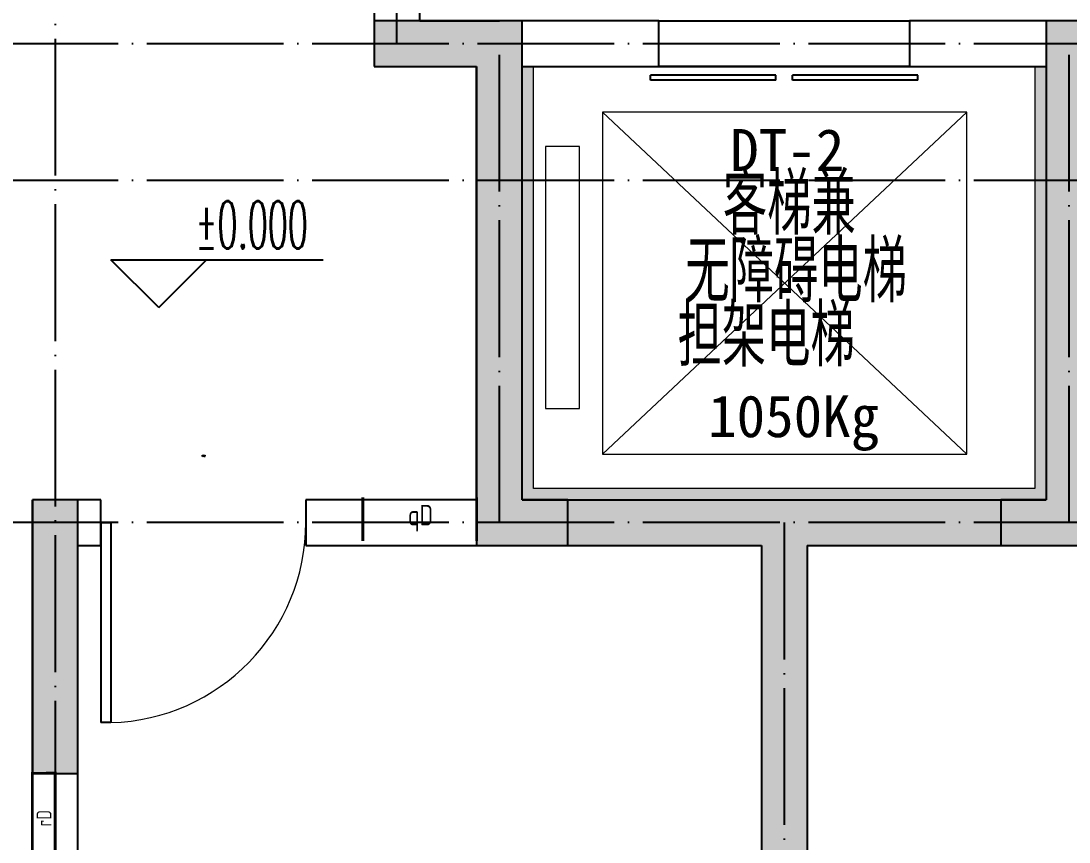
# Model space of a CAD drawing. Extents: x 27938 to 1507990, y 110129 to 923079.
# Drawn here: x 862067 to 866667, y 676056 to 679657 of the extents above; entities that cross this region are included whole.
import ezdxf

# ---------------------------------------------------------------- set-up
doc = ezdxf.new("R2010")
doc.units = 0
doc.header["$LTSCALE"] = 1000
doc.header["$MEASUREMENT"] = 0
doc.linetypes.add('DOTE', pattern=[2.4200000000000004, 2, -0.2, 0.02, -0.2])
for name, color, linetype, lineweight in [('3.5方案汇报，与郭总、侯月琴确定户型_t8$0$STAIR', 2, 'Continuous', 18), ('EQUIP-消防', 3, 'Continuous', 20), ('填充', 251, 'Continuous', 5)]:
    doc.layers.add(name, color=color, linetype=linetype, lineweight=lineweight)
for name, color, linetype in [('COLUMN', 9, 'Continuous'), ('DIM_ELEV', 3, 'Continuous'), ('DOTE', 1, 'Continuous'), ('PUB_HATCH', 8, 'Continuous'), ('PUB_TEXT', 4, 'Continuous'), ('WALL', 9, 'Continuous'), ('WINDOW', 4, 'Continuous'), ('WINDOW_TEXT', 7, 'Continuous'), ('保温', 6, 'Continuous')]:
    doc.layers.add(name, color=color, linetype=linetype)
doc.styles.add('_TCH_DIM', font='SIMPLEX.shx', dxfattribs={"width": 0.7, "bigfont": 'GBCBIG.shx'})
doc.styles.add('_TCH_WINDOW', font='SIMPLEX.shx', dxfattribs={"width": 0.7, "height": 3.5, "bigfont": 'GBCBIG.shx'})
doc.styles.get("Standard").update_dxf_attribs({"font": 'gbenor.shx', "bigfont": 'gbcbig.shx'})
doc.styles.add('房间名称', font='TSSDENG', dxfattribs={"width": 0.8, "bigfont": 'HZTXT'})
doc.styles.add('黑体', font='simhei.ttf')

# ---------------------------------------------------------------- blocks, each defined once
blk = doc.blocks.new('GFDGFSDFGD')
at = {"layer": 'PUB_HATCH'}
for points in [[(456966.6242620276, 370823.7242364994), (456316.6235069988, 370823.7237810019), (456316.6235069988, 370623.723500697), (456766.6242620276, 370623.7242364994), (456766.6242608383, 368523.7281418327), (457166.6242608383, 368523.7281418327), (457166.6242608383, 368723.7281418327), (456966.6242609706, 368723.7281418327)], [(459266.6248586276, 370823.7242366532), (459266.6248596846, 368723.7281419866), (459066.6248598169, 368723.7281419866), (459066.6248598169, 368523.7281419866), (459466.6248598169, 368523.7281419866), (459466.6248586276, 370623.7242366532), (459916.6256136564, 370623.7235008508), (459916.6256136564, 370823.7237811558)], [(454816.6362339624, 368723.7167763724), (454816.6362308792, 367523.7257141294), (455016.6362343028, 367523.7239626549), (455016.6362342408, 368723.7167764931)]]:
    blk.add_hatch(color=256, dxfattribs=at).paths.add_polyline_path(points)
at = {"layer": 'COLUMN', "color": 6}
for p, q in [((456966.6242620276, 370823.7242364994), (456316.6235069988, 370823.7237810019)), ((456316.6235069988, 370823.7237810019), (456316.6235069988, 370623.723500697)), ((456966.6242609706, 368723.7281418327), (456966.6242620276, 370823.7242364994)), ((459266.6248586276, 370823.7242366532), (459266.6248596846, 368723.7281419866)), ((459916.6256136564, 370823.7237811558), (459266.6248586276, 370823.7242366532)), ((456316.6235069988, 370623.723500697), (456766.6242620276, 370623.7242364994)), ((456766.6242620276, 370623.7242364994), (456766.6242608383, 368523.7281418327)), ((454816.6362339624, 368723.7167763724), (454816.6362308792, 367523.7257141294)), ((455016.6362342408, 368723.7167764931), (454816.6362339624, 368723.7167763724)), ((455016.6362343028, 367523.7239626549), (455016.6362342408, 368723.7167764931)), ((457166.6242608383, 368723.7281418327), (456966.6242609706, 368723.7281418327)), ((457166.6242608383, 368523.7281418327), (457166.6242608383, 368723.7281418327)), ((459266.6248596846, 368723.7281419866), (459066.6248598169, 368723.7281419866)), ((459066.6248598169, 368723.7281419866), (459066.6248598169, 368523.7281419866)), ((456766.6242608383, 368523.7281418327), (457166.6242608383, 368523.7281418327)), ((459066.6248598169, 368523.7281419866), (459466.6248598169, 368523.7281419866)), ((454816.6362308792, 367523.7257141294), (455016.6362343028, 367523.7239626549))]:
    blk.add_line(p, q, dxfattribs=at)
blk = doc.blocks.new('GDFGDGRD')
at = {"layer": '保温', "linetype": 'Continuous', "ltscale": 10}
h = blk.add_hatch(dxfattribs=at)
h.set_pattern_fill('HEX', color=251, scale=10, angle=90, style=0)
h.set_pattern_definition([(90, (-70765.89117912838, -151624.7360933621), (-16.49778, 1.010197673501861e-15), [9.525, -19.05]), (210, (-70765.89117912838, -151624.7360933621), (8.248889999999996, -14.28749658604684), [9.525, -19.05]), (150, (-70765.89117912838, -151615.2110933621), (-8.248890000000003, -14.28749658604684), [9.525, -19.05])])
h.paths.add_polyline_path([(434066.5790224251, 368523.7248330163), (434066.5789810187, 368723.7248300065), (432166.5783829462, 368723.7248300508), (432166.5784243525, 368523.7248330605)])
h = blk.add_hatch(dxfattribs=at)
h.set_pattern_fill('HEX', color=251, scale=10, angle=90, style=0)
h.set_pattern_definition([(90, (-70765.89117912838, -152124.7360933621), (-16.49778, 1.010197673501861e-15), [9.525, -19.05]), (210, (-70765.89117912838, -152124.7360933621), (8.248889999999996, -14.28749658604684), [9.525, -19.05]), (150, (-70765.89117912838, -152115.2110933621), (-8.248890000000003, -14.28749658604684), [9.525, -19.05])])
h.paths.add_polyline_path([(433016.677671614, 363923.7248245182), (433216.6776553047, 363923.7248245182), (433216.6776158109, 368523.7247332072), (433016.6776321201, 368523.7249298521)])
blk = doc.blocks.new('GDGRDGDRGDFD')
at = {"layer": 'EQUIP-消防', "const_width": 12.82051282052028}
blk.add_lwpolyline([(136866.5605577994, 335507.811971089), (136366.5605577994, 335507.8119710906), (136366.5605577991, 335347.8119710904), (136866.5605577991, 335347.8119710888)], close=True, dxfattribs=at)
at = {"layer": 'PUB_TEXT', "color": 7, "true_color": 0xffffff, "style": '房间名称', "width": 0.8}
blk.add_text('qD', height=90, dxfattribs=at).set_placement((136565.0499633249, 335395.5346836653))
blk = doc.blocks.new('FSFSFSFSEG')
at = {"layer": 'EQUIP-消防', "const_width": 12.82051282052028}
blk.add_lwpolyline([(136866.5605577994, 335152.5449090759), (136466.5605577994, 335152.5449090774), (136466.5605577991, 335052.5449090772), (136866.5605577991, 335052.5449090757)], close=True, dxfattribs=at)
at = {"layer": 'PUB_TEXT', "color": 7, "true_color": 0xffffff, "style": '房间名称', "width": 0.8}
blk.add_text('rD', height=64.8, dxfattribs=at).set_placement((136633.7425204425, 335069.0046025831))
blk = doc.blocks.new('GHFHFHTFHCSDCS')
blk.add_blockref('GDGRDGDRGDFD', (319900.0178446308, 33215.91286097257))
at = {"rotation": 89.99999999297357}
blk.add_blockref('FSFSFSFSEG', (789969.1235921647, 230657.1642343822), dxfattribs=at)
blk = doc.blocks.new('$DorLib2D$00000001')
for p, q in [((0.45, 0.9750000000000001), (0.5000000000000002, 0.9750000000000001)), ((0.45, 0), (0.45, 0.9750000000000001)), ((0.5, 0), (0.5, 0.9750000000000001)), ((0.5, 0), (0.45, 0))]:
    blk.add_line(p, q)
at = {"lineweight": 13}
blk.add_arc((0.475, 0), 0.975, 91.4692835813538, 180, dxfattribs=at)
blk = doc.blocks.new('$DORLIB2D$00000127')
at = {"color": 0}
for points in [[(-0.5333333333328483, 0.7948983154366971), (-0.5333333333328483, 0.690405644187237)], [(-0.03333333333284827, 0.7948983154366971), (-0.5333333333328483, 0.7948983154366971)], [(-0.03333333333284827, 0.7948983154366971), (-0.03333333333284827, 0.690405644187237)], [(0.5333333333328483, 0.7948983154366971), (0.03333333333284827, 0.7948983154366971)], [(0.03333333333284827, 0.7948983154366971), (0.03333333333284827, 0.690405644187237)], [(0.5333333333328483, 0.7948983154366971), (0.5333333333328483, 0.690405644187237)], [(-0.03333333333284827, 0.690405644187237), (-0.5333333333328483, 0.690405644187237)], [(0.5333333333328483, 0.690405644187237), (0.03333333333284827, 0.690405644187237)], [(0.5, 0.4999999999999858), (-0.5, 0.4999999999999858)]]:
    blk.add_lwpolyline(points, dxfattribs=at)

msp = doc.modelspace()

# ---------------------------------------------------------------- hatches: boundary and pattern name
at = {"layer": '填充'}
h = msp.add_hatch(dxfattribs=at)
h.set_pattern_fill('隔热材料02', color=8, scale=100, style=0)
h.set_pattern_definition([(0, (-333791.8186238902, 68818.54098091682), (0, 50), []), (0, (-333791.8186238902, 68835.20748091687), (0, 50), []), (270, (-333748.0771238902, 68843.83873091685), (50, -9.184850993605149e-15), [5.01775, -44.98225]), (270, (-333785.5358738902, 68843.83873091685), (50, -9.184850993605149e-15), [5.01775, -44.98225]), (90, (-333760.0241238901, 68809.90973091684), (-50, 3.061616997868383e-15), [5.01775, -44.98225]), (90, (-333773.5891238903, 68809.90973091684), (-50, 3.061616997868383e-15), [5.01775, -44.98225]), (180, (-333741.7943738902, 68801.87423091684), (-6.123233995736766e-15, -50), [50.02425, 0.02425]), (135, (-333755.7516238901, 68804.38298091688), (2.775557561562891e-15, 49.99987405109137), [4.268000000000001, -66.44274999999999]), (116.56505, (-333708.7696238901, 68807.4009809168), (0.0001128305918363104, 49.99993342107836), [2.804999999999996, -108.9984999999999]), (116.56505, (-333758.7696238901, 68807.4009809168), (0.0001128305918363104, 49.99993342107836), [2.804999999999996, -108.9984999999999]), (153.43495, (-333700.7341238901, 68801.87423091684), (-0.0001128305918057793, 49.99993342107837), [5.609999999999999, -106.1935]), (153.43495, (-333750.7341238901, 68801.87423091684), (-0.0001128305918057793, 49.99993342107837), [5.609999999999999, -106.1935]), (63.43495000000001, (-333710.0241238901, 68814.92748091684), (-0.0001128305918307593, 49.99993342107837), [26.714, -85.0895]), (63.43495000000001, (-333760.0241238901, 68814.92748091684), (-0.0001128305918307593, 49.99993342107837), [26.714, -85.0895]), (116.56505, (-333698.0771238902, 68843.83873091685), (0.0001128305918363104, 49.99993342107836), [2.804999999999996, -108.9984999999999]), (116.56505, (-333748.0771238902, 68843.83873091685), (0.0001128305918363104, 49.99993342107836), [2.804999999999996, -108.9984999999999]), (135, (-333749.3316238902, 68846.34748091688), (2.775557561562891e-15, 49.99987405109137), [4.268000000000001, -66.44274999999999]), (153.43495, (-333702.3496238901, 68849.36548091681), (-0.0001128305918057793, 49.99993342107837), [5.609999999999999, -106.1935]), (153.43495, (-333752.3496238901, 68849.36548091681), (-0.0001128305918057793, 49.99993342107837), [5.609999999999999, -106.1935]), (45, (-333784.2813738901, 68846.34748091688), (0, 49.99987405109137), [4.268000000000001, -66.44274999999999]), (63.43495000000001, (-333735.5358738902, 68843.83873091685), (-0.0001128305918307593, 49.99993342107837), [2.805, -108.9985]), (63.43495000000001, (-333785.5358738902, 68843.83873091685), (-0.0001128305918307593, 49.99993342107837), [2.805, -108.9985]), (26.56505, (-333731.2636238902, 68849.36548091681), (0.0001128305918307593, 49.99993342107837), [5.609999999999999, -106.1935]), (26.56505, (-333781.2636238902, 68849.36548091681), (0.0001128305918307593, 49.99993342107837), [5.609999999999999, -106.1935]), (116.56505, (-333723.5891238903, 68814.92748091684), (0.0001128305918363104, 49.99993342107836), [26.71399999999997, -85.08949999999987]), (116.56505, (-333773.5891238903, 68814.92748091684), (0.0001128305918363104, 49.99993342107836), [26.71399999999997, -85.08949999999987]), (45, (-333777.8613738902, 68804.38298091688), (0, 49.99987405109137), [4.268000000000001, -66.44274999999999]), (63.43495000000001, (-333724.8433738903, 68807.4009809168), (-0.0001128305918307593, 49.99993342107837), [2.805, -108.9985]), (63.43495000000001, (-333774.8433738903, 68807.4009809168), (-0.0001128305918307593, 49.99993342107837), [2.805, -108.9985]), (26.56505, (-333732.8791238901, 68801.87423091684), (0.0001128305918307593, 49.99993342107837), [5.609999999999999, -106.1935]), (26.56505, (-333782.8791238901, 68801.87423091684), (0.0001128305918307593, 49.99993342107837), [5.609999999999999, -106.1935])])
h.paths.add_polyline_path([(864316.5786998469, 679457.1717846309), (864266.5786998469, 679457.1717846292), (864266.5786999146, 677557.1717846091), (866566.5786999244, 677557.171784627), (866566.578699951, 679457.1717846304), (866516.578699951, 679457.1717846296), (866516.5786999253, 677607.1717846241), (864316.5786999132, 677607.1717846096)])

# ---------------------------------------------------------------- linework, layer by layer
at = {"layer": '3.5方案汇报，与郭总、侯月琴确定户型_t8$0$STAIR', "color": 8}
for p, q in [((866218.48513254, 679257.167823223), (864618.4777137808, 677757.1757366065)), ((864618.4851325591, 679257.1757365867), (866218.4777137617, 677757.1678232428))]:
    msp.add_line(p, q, dxfattribs=at)
for points in [[(866218.4777137617, 677757.1678232428), (866218.48513254, 679257.167823223), (864618.4851325591, 679257.1757365867), (864618.4777137808, 677757.1757366065)], [(864518.4787029618, 677957.1762313048), (864518.4843906922, 679107.1762312911), (864368.4843906913, 679107.176973169), (864368.4787029609, 677957.1769731826)]]:
    msp.add_lwpolyline(points, close=True, dxfattribs=at)
at = {"layer": 'DIM_ELEV', "color": 8}
for p, q in [((862671.4964072037, 678399.9619961986), (862461.4964072037, 678609.9619961986)), ((862461.4964072037, 678609.9619961986), (863392.3850687199, 678609.9619961986)), ((862671.4964072037, 678399.9619961986), (862881.4964072037, 678609.9619961986))]:
    msp.add_line(p, q, dxfattribs=at)
at = {"layer": 'DOTE', "color": 169, "linetype": 'DOTE', "ltscale": 0.3}
for p, q in [((862216.795612233, 681757.1717853851), (862216.5572260765, 666975.1987858047)), ((863716.5779403779, 679557.1717846461), (863716.5779401134, 681157.171784647)), ((879916.5787021175, 679557.1717846459), (825916.5787028719, 679557.1717846461)), ((864166.5787071337, 677457.171784604), (864166.5787072184, 679557.171784628)), ((866666.5786974786, 677457.1717846519), (866666.5786973939, 679557.171784628)), ((879916.5787021175, 678957.1717855956), (825916.5787028719, 678957.1717855958)), ((879916.5787021175, 677457.1717838696), (825916.5787028719, 677457.1717849062)), ((865416.5786953401, 677457.171784628), (865416.5786953401, 666975.1987858047))]:
    msp.add_line(p, q, dxfattribs=at)
at = {"layer": 'WALL', "color": 8}
for p, q in [((863616.57794966, 679807.1717919342), (863616.5779497712, 679457.1717846262)), ((863816.5779497349, 679657.1717844732), (863816.5779497311, 679807.1717919672)), ((863816.5779497349, 679657.1717844732), (864166.578704697, 679657.1717846277)), ((864866.5790013123, 679657.1717846337), (864166.578704697, 679657.1717846277)), ((864866.5790013123, 679457.1717846519), (864866.5790013123, 679657.1717846337)), ((866666.5787046967, 679657.1717846277), (865966.5790013123, 679657.1717846337)), ((865966.5790013123, 679657.1717846337), (865966.5790013123, 679457.1717846519)), ((863616.5779497712, 679457.1717846262), (864066.578704836, 679457.1717846262)), ((864066.5787070201, 677557.1717846293), (864066.578704836, 679457.1717846262)), ((864266.5787070222, 677557.1717845737), (864266.5787048382, 679457.1717846335)), ((864266.5787048382, 679457.1717846335), (864866.5790013123, 679457.1717846519)), ((865966.5790013123, 679457.1717846519), (866566.5787046535, 679457.1717846335)), ((866566.5787046535, 679457.1717846335), (866566.5787046535, 677557.1717845877)), ((862116.5787017617, 674557.1717846736), (862116.5787021299, 677557.1717846668)), ((862416.5787022848, 677557.1717847025), (862116.5787021299, 677557.1717846668)), ((862416.578702281, 677357.1717846753), (862416.5787022848, 677557.1717847025)), ((864066.5787070201, 677557.1717846293), (863316.5787022848, 677557.1717846851)), ((863316.5787022848, 677557.1717846851), (863316.5787022811, 677357.1717846635)), ((864266.5787070222, 677557.1717845737), (865416.57870925, 677557.171784631)), ((865416.57870925, 677557.171784631), (866566.5787046535, 677557.1717845877)), ((862316.5787017319, 674457.171784677), (862316.5787020646, 677357.1717846761)), ((862316.5787020646, 677357.1717846761), (862416.578702281, 677357.1717846753)), ((863316.5787022811, 677357.1717846635), (864166.5787071092, 677357.1717846517)), ((864166.5787046949, 677357.1717846341), (865316.5787092602, 677357.1717847139)), ((865316.5787092602, 677357.1717847139), (865316.5787092603, 672757.1717776018)), ((865516.5787092474, 677357.171784643), (865516.5787092475, 672757.1717776334)), ((865516.5787092474, 677357.171784643), (866666.5787046965, 677357.171784628)), ((866666.5787022843, 677357.1717846517), (867516.5787072342, 677357.1717846357))]:
    msp.add_line(p, q, dxfattribs=at)
at = {"layer": 'WINDOW', "color": 8}
for p, q in [((864866.5790013367, 679657.1717846277), (865966.5790013367, 679657.1717846277)), ((864866.5790013367, 679457.1717846277), (865966.5790013367, 679457.1717846277))]:
    msp.add_line(p, q, dxfattribs=at)
at = {"layer": '填充', "color": 8}
msp.add_lwpolyline([(864316.5786998469, 679457.1717846309), (864266.5786998469, 679457.1717846292), (864266.5786999146, 677557.1717846091), (866566.5786999244, 677557.171784627), (866566.578699951, 679457.1717846304), (866516.578699951, 679457.1717846296), (866516.5786999253, 677607.1717846241), (864316.5786999132, 677607.1717846096)], close=True, dxfattribs=at)

# ---------------------------------------------------------------- block references
at = {"color": 8}
for name, p in [('GFDGFSDFGD', (407300.0000036058, 308833.4469531167)), ('GHFHFHTFHCSDCS', (407300.0000000225, 308833.4469530944))]:
    msp.add_blockref(name, p, dxfattribs=at)
at = {"color": 8, "xscale": -1}
msp.add_blockref('GDFGDGRD', (1298533.157405039, 308833.4469532099), dxfattribs=at)
at = {"layer": 'WINDOW', "color": 8, "xscale": 1100, "yscale": -200, "zscale": 1100}
msp.add_blockref('$DORLIB2D$00000127', (865416.5790013367, 679557.1717846277), dxfattribs=at)
at = {"layer": 'WINDOW', "color": 8}
ref = msp.add_blockref('$DorLib2D$00000001', (862866.5787022595, 677457.1717846767), dxfattribs=dict(at, xscale=900, yscale=900, zscale=900, rotation=179.9999999988986))
ref.add_attrib('A', 'M0922', (862859.7187022647, 677746.6967846769), dxfattribs={"layer": 'WINDOW_TEXT', "color": 8, "ltscale": 0.5, "height": 5.95, "rotation": 359.9999999988985, "style": '_TCH_WINDOW', "width": 0.4941176470588236})

# ---------------------------------------------------------------- texts
at = {"layer": 'DIM_ELEV', "color": 7, "style": '_TCH_DIM', "width": 0.4941176470588236}
msp.add_text('%%P0.000', height=208.25, dxfattribs=at).set_placement((862832.3850687199, 678658.9619961986))
at = {"layer": 'PUB_TEXT', "color": 8, "style": '黑体'}
for s, p in [('DT-2', (865179.4559394628, 678999.4230037592)), ('1050Kg', (865082.4559394628, 677831.7535843486))]:
    msp.add_text(s, height=184.0084388185654, dxfattribs=at).set_placement(p)
at = {"layer": 'PUB_TEXT', "color": 8}
for s, p in [('客梯兼', (865147.4582226508, 678719.2525885347)), ('无障碍电梯', (864982.8893147561, 678423.4824206233)), ('担架电梯', (864948.4554743086, 678141.923705661))]:
    msp.add_text(s, height=270.0709219858156, dxfattribs=at).set_placement(p)

doc.saveas('drawing.dxf')
